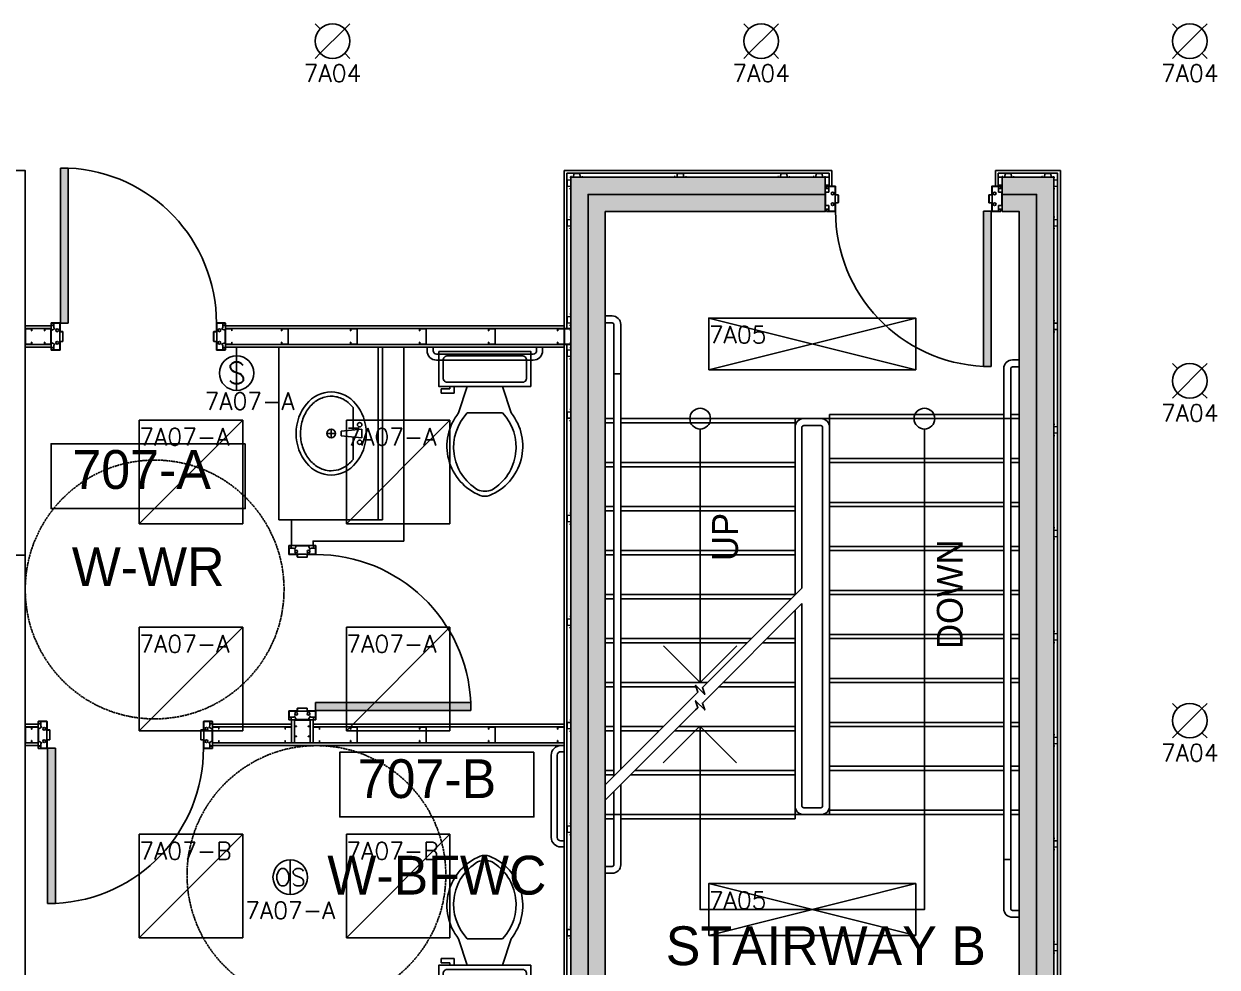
# Model space of a CAD drawing. Header units: millimetres. Extents: x 5414 to 278894, y 4264 to 146383.
# Drawn here: x 27094 to 34011, y 17872 to 23339 of the extents above; entities that cross this region are included whole.
import ezdxf
from ezdxf.enums import TextEntityAlignment as Align

# ---------------------------------------------------------------- set-up
doc = ezdxf.new("R2010")
doc.units = ezdxf.units.MM
doc.linetypes.add('Commercial Base Plan$0$ACAD_ISO02W100', pattern=[15, 12, -3])
for name, color, linetype in [('Commercial Base Plan$0$A-DR-INT', 6, 'Continuous'), ('Commercial Base Plan$0$A-GL-RMS-IDN', 6, 'Continuous'), ('Commercial Base Plan$0$A-PL-LAY-S', 6, 'Continuous'), ('Commercial Base Plan$0$H-PB-FIX', 6, 'Continuous'), ('Commercial Base Plan$0$R-FC-WSR-BRF', 6, 'Continuous'), ('E-NL-CLG-SYM', 5, 'Continuous'), ('E-NL-SEN-SYM', 5, 'Continuous')]:
    doc.layers.add(name, color=color, linetype=linetype)
doc.styles.add('Commercial Base Plan$0$STYLUS BT', font='stylu.ttf')
doc.styles.add('ROMANS 100', font='romans.shx', dxfattribs={"height": 100})
doc.styles.add('ROMANS 125', font='romans.shx', dxfattribs={"height": 125})
pattern_1 = [(270, (4005.1288, -68108.992), (1.374815, -2.38125), [1.5875, -3.175]), (30, (4005.1288, -68108.992), (1.374815493, 2.381249716), [1.5875, -3.175]), (330, (4005.1288, -68108.992), (2.749630493, -2.84e-07), [-3.175, 1.5875])]

# ---------------------------------------------------------------- blocks, each defined once
blk = doc.blocks.new('*U202')
for p, q in [((-100, 100), (-70.7, 70.7)), ((-100, 100), (-70.7, 70.7)), ((70.7, 70.7), (-70.7, -70.7)), ((100, 100), (70.7, 70.7)), ((100, 100), (70.7, 70.7)), ((-70.7, -70.7), (-100, -100)), ((-70.7, -70.7), (-100, -100)), ((70.7, -70.7), (100, -100)), ((70.7, -70.7), (100, -100))]:
    blk.add_line(p, q)
blk.add_circle((0, 0), 100)
blk.add_circle((0, 0), 100)
at = {"style": 'ROMANS 100'}
blk.add_attdef('CIRCUIT', text='', height=100, dxfattribs=at).set_placement((0, 0), align=Align.TOP_CENTER)
at = {"style": 'ROMANS 100', "flags": 1}
for tag, p in [('ROOM', (0, -124.6)), ('SPECIAL', (0, -235.1))]:
    blk.add_attdef(tag, text='', height=100, dxfattribs=at).set_placement(p, align=Align.TOP_CENTER)
blk = doc.blocks.new('*U191')
for p, q in [((0, -300), (1200, 0)), ((0, 0), (1200, -300))]:
    blk.add_line(p, q)
blk.add_lwpolyline([(0, -300), (1200, -300), (1200, 0), (0, 0)], close=True)
at = {"style": 'ROMANS 100'}
blk.add_attdef('CIRCUIT', text='', height=100, dxfattribs=at).set_placement((0, -46.4), align=Align.TOP_LEFT)
at = {"style": 'ROMANS 100', "flags": 1}
for tag, p in [('ROOM', (0, -198)), ('SPECIAL', (0, -350.5))]:
    blk.add_attdef(tag, text='', height=100, dxfattribs=at).set_placement(p, align=Align.TOP_LEFT)
blk = doc.blocks.new('*U144')
for p, q in [((0, 0), (0, -600)), ((600, 0), (0, 0)), ((600, 0), (0, -600)), ((600, -600), (600, 0)), ((0, -600), (600, -600))]:
    blk.add_line(p, q)
at = {"style": 'ROMANS 100'}
blk.add_attdef('CIRCUIT', text='', height=100, dxfattribs=at).set_placement((0, -46.4), align=Align.TOP_LEFT)
at = {"style": 'ROMANS 100', "flags": 1}
for tag, p in [('ROOM', (0, -198)), ('SPECIAL', (0, -350.5))]:
    blk.add_attdef(tag, text='', height=100, dxfattribs=at).set_placement(p, align=Align.TOP_LEFT)
blk = doc.blocks.new('*U87')
for p, q in [((-50, 0), (50, 0)), ((0, -50), (0, 0)), ((0, -50), (0, -250))]:
    blk.add_line(p, q)
blk.add_circle((0, -150), 100)
at = {"style": 'ROMANS 125'}
blk.add_text('S', height=125, dxfattribs=at).set_placement((0, -150), align=Align.MIDDLE_CENTER)
at = {"style": 'ROMANS 100'}
blk.add_attdef('CIRCUIT', text='', height=100, dxfattribs=at).set_placement((-384.3, -211.2), align=Align.TOP_CENTER)
at = {"style": 'ROMANS 100', "flags": 1}
for tag, p in [('ROOM', (-384.3, -373.1)), ('SPECIAL', (-384.3, -535))]:
    blk.add_attdef(tag, text='', height=100, dxfattribs=at).set_placement(p, align=Align.TOP_CENTER)
blk = doc.blocks.new('*U219')
blk.add_line((0, 100), (0, -100))
blk.add_circle((0, 0), 100)
at = {"style": 'ROMANS 100'}
blk.add_text('OS', height=100, dxfattribs=at).set_placement((0, 0), align=Align.MIDDLE_CENTER)
blk.add_attdef('CIRCUIT', text='', height=100, dxfattribs=at).set_placement((-384.3, -211.2), align=Align.TOP_CENTER)
at = {"style": 'ROMANS 100', "flags": 1}
for tag, p in [('ROOM', (-384.3, -373.1)), ('SPECIAL', (-384.3, -535))]:
    blk.add_attdef(tag, text='', height=100, dxfattribs=at).set_placement(p, align=Align.TOP_CENTER)
blk = doc.blocks.new('Commercial Base Plan$0$Toilet - top')
for p, q in [((9.5, -6), (9.5, -2)), ((-8, -8.5), (-8, -8)), ((-7, -8), (-7, -9.5)), ((-4, -8), (-6, -14)), ((4, -8), (6, -14)), ((-10, -8.5), (-8, -8.5)), ((-10, -9.5), (-10, -8.5)), ((-7, -9.5), (-10, -9.5)), ((4, -14), (-4, -14))]:
    blk.add_line(p, q)
blk.add_lwpolyline([(10.5, -8), (10.5, 0), (-10.5, 0), (-10.5, -8)], close=True)
for points in [[(-9.5, -2), (-9.5, -6)], [(8.5, -1), (-8.5, -1)], [(-8.5, -7), (8.5, -7)]]:
    blk.add_lwpolyline(points)
for centre, radius, start, end in [((-8.62, -1.88), 0.884, 81.8699, 188.1301), ((8.62, -1.88), 0.884, 351.8699, 98.1301), ((-8.62, -6.12), 0.884, 171.8699, 278.1301), ((8.62, -6.12), 0.884, 261.8699, 8.1301), ((3.52, -21.58), 12.17, 141.4691, 247.9714), ((4.2, -21.82), 11.33, 136.3677, 238.9468), ((-3.52, -21.58), 12.17, 292.0284, 38.5307), ((-4.2, -21.82), 11.33, 301.053, 43.6321), ((0, -27.88), 4, 245.7318, 294.2682), ((0, -29), 4, 254.8605, 285.1395)]:
    blk.add_arc(centre, radius, start, end)
blk = doc.blocks.new('Commercial Base Plan$0$wbOval Bath Vanity 482x406 top')
for p, q in [((-12.7, 58.9), (-25.4, 177.8)), ((0, 177.8), (-25.4, 177.8)), ((0, 177.8), (25.4, 177.8)), ((12.7, 58.9), (25.4, 177.8)), ((-150.9, 127), (-20, 127)), ((20, 127), (150.9, 127)), ((-25.4, 0), (25.4, 0)), ((0, 58.9), (-12.7, 58.9)), ((0, 58.9), (12.7, 58.9)), ((0, -25.4), (0, 25.4))]:
    blk.add_line(p, q)
for centre, radius in [((-50.8, 165.1), 12.7), ((50.8, 165.1), 12.7), ((0, 0), 25.4)]:
    blk.add_circle(centre, radius)
blk.add_ellipse((0, 0), major_axis=(-241.3, 0), ratio=0.842105)
blk.add_open_spline([(-150.9, 127), (-156.2, 122.7), (-161.2, 118.2), (-183.4, 96.3), (-196.7, 76.4), (-212.3, 37.5), (-215.9, 18.7), (-215.9, 0), (-215.9, -14.9), (-213.6, -29.8), (-202.4, -65.6), (-190.7, -86.1), (-158.7, -122.5), (-138.3, -138.3), (-91.5, -162.6), (-65.1, -171), (-10.3, -179.1), (18.1, -178.7), (72.5, -169), (98.5, -159.8), (144.2, -134.2), (163.9, -117.8), (194.3, -80.6), (205, -59.8), (216.6, -16.9), (217.5, 5.3), (209.3, 48.8), (200.3, 70), (176.9, 103), (164.9, 115.7), (150.9, 127)], degree=3, knots=[5.476012, 5.476012, 5.476012, 5.476012, 5.578585, 5.578585, 5.958606, 5.958606, 6.283185, 6.283185, 6.283185, 6.541474, 6.541474, 6.921495, 6.921495, 7.301517, 7.301517, 7.681538, 7.681538, 8.061559, 8.061559, 8.44158, 8.44158, 8.821601, 8.821601, 9.201622, 9.201622, 9.581644, 9.581644, 9.961665, 9.961665, 10.231939, 10.231939, 10.231939, 10.231939])
blk = doc.blocks.new('Commercial Base Plan$0$wbFurringChanel 70x22')
blk.add_lwpolyline([(4.9, 2.6), (0.5, 2.6, 0.414214), (0, 2.1), (0, 0.5, 0.414214), (0.5, 0), (15.5, 0, 0.394412), (16, 0.5), (17.5, 21.5, -0.394412), (18, 22), (18.3, 22, -0.198912), (18.6, 21.9), (19.1, 21.4, 0.198912), (19.4, 21.3), (50.6, 21.3), (50.6, 21.3, 0.198912), (50.9, 21.4), (51.4, 21.9, -0.198912), (51.7, 22), (52, 22, -0.394412), (52.5, 21.5), (54, 0.5, 0.394412), (54.5, 0), (69.5, 0, 0.414214), (70, 0.5), (70, 1.5, 0.414214), (69.5, 2), (65, 2)], format="xyb")
blk = doc.blocks.new('Commercial Base Plan$0$wbC_Stud 92x38')
blk.add_lwpolyline([(-13, 38), (-3, 38, -0.414214), (0, 35), (0, 3, -0.414214), (-3, 0), (-89, 0, -0.414214), (-92, 3), (-92, 35, -0.414214), (-89, 38), (-79, 38), (-79, 37), (-89, 37, 0.414214), (-91, 35), (-91, 3, 0.414214), (-89, 1), (-3, 1, 0.414214), (-1, 3), (-1, 35, 0.414214), (-3, 37), (-13, 37)], format="xyb", close=True)
blk = doc.blocks.new('Commercial Base Plan$0$wbunit Break Line Symbol')
blk.add_lwpolyline([(-1, 0), (-0.75, 0), (-0.5, 0.5), (-0.5, -0.5), (-0.25, 0), (0, 0)])
blk = doc.blocks.new('Commercial Base Plan$0$wbJamb&Anchor146x56')
at = {"color": 6}
blk.add_line((1, -39), (1, 39), dxfattribs=at)
blk.add_lwpolyline([(20, -39), (20, -39), (20, -72), (58, -72), (58, 72), (20, 72), (20, 59), (20, 39), (0, 39), (0, -39)], close=True, dxfattribs=at)
blk.add_lwpolyline([(17, 60), (10, 60, -0.414214), (9, 61), (9, 72, -0.414214), (10, 73), (58, 73, -0.414214), (59, 72), (59, 24, 0.414214), (60, 23), (74, 23, -0.414214), (75, 22), (75, -22, -0.414214), (74, -23), (60, -23, 0.414214), (59, -24), (59, -72, -0.414214), (58, -73), (10, -73, -0.414214), (9, -72), (9, -61, -0.414214), (10, -60), (17, -60), (17, -59), (10, -59, 0.414214), (8, -61), (8, -72, 0.414214), (10, -74), (58, -74, 0.414214), (60, -72), (60, -24), (74, -24, 0.414214), (76, -22), (76, 22, 0.414214), (74, 24), (60, 24), (60, 72, 0.414214), (58, 74), (10, 74, 0.414214), (8, 72), (8, 61, 0.414214), (10, 59), (17, 59)], format="xyb", close=True)
for centre in [(43, 31), (43, -31)]:
    blk.add_circle(centre, 8, dxfattribs=at)
blk = doc.blocks.new('Commercial Base Plan$0$att.RoomName&Number')
blk.add_lwpolyline([(-7.5, 0), (7.5, 0), (7.5, 5), (-7.5, 5)], close=True)
at = {"style": 'Commercial Base Plan$0$STYLUS BT'}
for tag, p in [('ROOM_NAME', (0, 9.5)), ('ROOM', (0, 2.5))]:
    blk.add_attdef(tag, text='', height=3, dxfattribs=at).set_placement(p, align=Align.MIDDLE)
blk = doc.blocks.new('Commercial Base Plan$0$wbDoorPlan 900x124(1010ro)')
for p, q in [((54.5, 976.1), (54.5, 77)), ((99.5, 976.1), (54.5, 976.1)), ((99.5, 77), (99.5, 976.1)), ((54.5, 77), (99.5, 77)), ((1, -34.6), (1, 34.5)), ((1009, -34.6), (1009, 34.5))]:
    blk.add_line(p, q)
for points in [[(9, 65), (2, 65, -0.414214), (1, 66), (1, 77, -0.414214), (2, 78), (50, 78, -0.414214), (51, 77), (51, 29, 0.414214), (52, 28), (66, 28, -0.414214), (67, 27), (67, -27, -0.414214), (66, -28), (52, -28, 0.414214), (51, -29), (51, -77, -0.414214), (50, -78), (2, -78, -0.414214), (1, -77), (1, -66, -0.414214), (2, -65), (9, -65), (9, -64), (2, -64, 0.414214), (0, -66), (0, -77, 0.414214), (2, -79), (50, -79, 0.414214), (52, -77), (52, -29), (66, -29, 0.414214), (68, -27), (68, 27, 0.414214), (66, 29), (52, 29), (52, 77, 0.414214), (50, 79), (2, 79, 0.414214), (0, 77), (0, 66, 0.414214), (2, 64), (9, 64)], [(1001, 65), (1008, 65, 0.414214), (1009, 66), (1009, 77, 0.414214), (1008, 78), (960, 78, 0.414214), (959, 77), (959, 29, -0.414214), (958, 28), (944, 28, 0.414214), (943, 27), (943, -27, 0.414214), (944, -28), (958, -28, -0.414214), (959, -29), (959, -77, 0.414214), (960, -78), (1008, -78, 0.414214), (1009, -77), (1009, -66, 0.414214), (1008, -65), (1001, -65), (1001, -64), (1008, -64, -0.414214), (1010, -66), (1010, -77, -0.414214), (1008, -79), (960, -79, -0.414214), (958, -77), (958, -29), (944, -29, -0.414214), (942, -27), (942, 27, -0.414214), (944, 29), (958, 29), (958, 77, -0.414214), (960, 79), (1008, 79, -0.414214), (1010, 77), (1010, 66, -0.414214), (1008, 64), (1001, 64)]]:
    blk.add_lwpolyline(points, format="xyb", close=True)
for points in [[(0, -34), (0, 34), (20, 45), (15, 51.5), (15, 77), (50, 77), (50, -77), (15, -77), (15, -51.5), (20, -45)], [(1010, -34), (1010, 34), (990, 45), (995, 51.5), (995, 77), (960, 77), (960, -77), (995, -77), (995, -51.5), (990, -45)]]:
    blk.add_lwpolyline(points, close=True)
for centre in [(35, 36), (975, 36), (35, -36), (975, -36)]:
    blk.add_circle(centre, 8)
blk.add_arc((58.9, 77.9), 899.1, 359.94192, 87.41192)
blk.add_solid([(54.5, 976.1), (99.5, 976.1), (54.5, 77), (99.5, 77)])

msp = doc.modelspace()

# ---------------------------------------------------------------- hatches: boundary and pattern name
at = {"layer": 'Commercial Base Plan$0$A-PL-LAY-S'}
msp.add_hatch(color=256, dxfattribs=at).paths.add_polyline_path([(32764, 22251.2), (32864, 22251.2), (32864, 17656.2), (30464, 17656.2), (30464, 22251.2), (31739, 22251.2), (31739, 22451.2), (30264, 22451.2), (30264, 17456.2), (33064, 17456.2), (33064, 22451.2), (32764, 22451.2)])
h = msp.add_hatch(dxfattribs=at)
h.set_pattern_fill('HONEY', color=256, scale=0.5, angle=270, style=0)
h.set_pattern_definition(pattern_1)
h.paths.add_polyline_path([(31739, 22397.2), (31739, 22386.2, 0.25), (31747, 22386.2), (31747, 22397.2, -0.5)])
h = msp.add_hatch(dxfattribs=at)
h.set_pattern_fill('HONEY', color=256, scale=0.5, angle=270, style=0)
h.set_pattern_definition(pattern_1)
h.paths.add_polyline_path([(32756, 22397.2), (32756, 22386.2, 0.25), (32764, 22386.2), (32764, 22397.2, -0.5)])
h.paths.add_polyline_path([(32756, 22264.2), (32756, 22253.2, -0.5), (32764, 22253.2), (32764, 22264.2, 0.25)])
h = msp.add_hatch(dxfattribs=at)
h.set_pattern_fill('HONEY', color=256, scale=0.5, angle=270, style=0)
h.set_pattern_definition(pattern_1)
h.paths.add_polyline_path([(31739, 22264.2), (31739, 22253.2, -0.5), (31747, 22253.2), (31747, 22264.2, 0.25)])

# ---------------------------------------------------------------- linework, layer by layer
at = {"layer": 'Commercial Base Plan$0$A-DR-INT'}
msp.add_arc((32697.2, 22251.4), 898.2, 179.88762, 267.40005, dxfattribs=at)
at = {"layer": 'Commercial Base Plan$0$A-PL-LAY-S'}
for p, q in [((31739, 22399.2), (31739, 22251.2)), ((32764, 22251.2), (32764, 22399.2)), ((27252, 21465.2), (27252, 21589.2)), ((28262, 21465.2), (28262, 21589.2)), ((30226, 21589.2), (30226, 21465.2)), ((29296, 21465.2), (29172, 21465.2)), ((30554, 21311.2), (30514, 21311.2)), ((32656.5, 21354.1), (32701.5, 21354.1)), ((30514, 21051.2), (30464, 21051.2)), ((30514, 21051.2), (30464, 21051.2)), ((32774, 21051.2), (30554, 21051.2)), ((32774, 21051.2), (30554, 21051.2)), ((31564, 21051.2), (31564, 20029.2)), ((31564, 21051.2), (31564, 20029.2)), ((31764, 21051.2), (31764, 18756.2)), ((31764, 21051.2), (31764, 18756.2)), ((32814, 21051.2), (32774, 21051.2)), ((32864, 21051.2), (32814, 21051.2)), ((32864, 21051.2), (32814, 21051.2)), ((31014, 19521.9), (31014, 20991.2)), ((31014, 19521.9), (31014, 20991.2)), ((30514, 20796.2), (30464, 20796.2)), ((30514, 20796.2), (30464, 20796.2)), ((31564, 20796.2), (30554, 20796.2)), ((31564, 20796.2), (30554, 20796.2)), ((32774, 20796.2), (31764, 20796.2)), ((32774, 20796.2), (31764, 20796.2)), ((32864, 20796.2), (32814, 20796.2)), ((32864, 20796.2), (32814, 20796.2)), ((30514, 20541.2), (30464, 20541.2)), ((30514, 20541.2), (30464, 20541.2)), ((31564, 20541.2), (30554, 20541.2)), ((31564, 20541.2), (30554, 20541.2)), ((32774, 20541.2), (31764, 20541.2)), ((32774, 20541.2), (31764, 20541.2)), ((32864, 20541.2), (32814, 20541.2)), ((32864, 20541.2), (32814, 20541.2)), ((30514, 20286.2), (30464, 20286.2)), ((30514, 20286.2), (30464, 20286.2)), ((31564, 20286.2), (30554, 20286.2)), ((31564, 20286.2), (30554, 20286.2)), ((32774, 20286.2), (31764, 20286.2)), ((32774, 20286.2), (31764, 20286.2)), ((32864, 20286.2), (32814, 20286.2)), ((32864, 20286.2), (32814, 20286.2)), ((27102, 20260.2), (27102, 17656.2)), ((31040.5, 19505.7), (31604, 20069.2)), ((30514, 20031.2), (30464, 20031.2)), ((30514, 20031.2), (30464, 20031.2)), ((31564, 20031.2), (30554, 20031.2)), ((31564, 20031.2), (30554, 20031.2)), ((32774, 20031.2), (31764, 20031.2)), ((32774, 20031.2), (31764, 20031.2)), ((32864, 20031.2), (32814, 20031.2)), ((32864, 20031.2), (32814, 20031.2)), ((31040.5, 19415.9), (31604, 19979.4)), ((31564, 19939.4), (31564, 18756.2)), ((31564, 19939.4), (31564, 18756.2)), ((30514, 19776.2), (30464, 19776.2)), ((30514, 19776.2), (30464, 19776.2)), ((31311, 19776.2), (30554, 19776.2)), ((31311, 19776.2), (30554, 19776.2)), ((31564, 19776.2), (31400.7, 19776.2)), ((31564, 19776.2), (31400.7, 19776.2)), ((32774, 19776.2), (31764, 19776.2)), ((32774, 19776.2), (31764, 19776.2)), ((32864, 19776.2), (32814, 19776.2)), ((32864, 19776.2), (32814, 19776.2)), ((30514, 19521.2), (30464, 19521.2)), ((30514, 19521.2), (30464, 19521.2)), ((31056, 19521.2), (30554, 19521.2)), ((31056, 19521.2), (30554, 19521.2)), ((31564, 19521.2), (31145.7, 19521.2)), ((31564, 19521.2), (31145.7, 19521.2)), ((32774, 19521.2), (31764, 19521.2)), ((32774, 19521.2), (31764, 19521.2)), ((32864, 19521.2), (32814, 19521.2)), ((32864, 19521.2), (32814, 19521.2)), ((28770, 19305.7), (28646, 19305.7)), ((28646, 19305.7), (28646, 19172.2)), ((28662, 19305.7), (28662, 19172.2)), ((28754, 19172.2), (28754, 19305.7)), ((28770, 19172.2), (28770, 19305.7)), ((27177, 19280.2), (27102, 19280.2)), ((27177, 19264.2), (27102, 19264.2)), ((27177, 19280.2), (27177, 19156.2)), ((28646, 19280.2), (28187, 19280.2)), ((28187, 19280.2), (28187, 19156.2)), ((28646, 19264.2), (28187, 19264.2)), ((30226, 19280.2), (28770, 19280.2)), ((30226, 19264.2), (28770, 19264.2)), ((30514, 19266.2), (30464, 19266.2)), ((30514, 19266.2), (30464, 19266.2)), ((30801, 19266.2), (30554, 19266.2)), ((30801, 19266.2), (30554, 19266.2)), ((31564, 19266.2), (30890.7, 19266.2)), ((31564, 19266.2), (30890.7, 19266.2)), ((32774, 19266.2), (31764, 19266.2)), ((32774, 19266.2), (31764, 19266.2)), ((32864, 19266.2), (32814, 19266.2)), ((32864, 19266.2), (32814, 19266.2)), ((27177, 19172.2), (27102, 19172.2)), ((28187, 19172.2), (30226, 19172.2)), ((27177, 19156.2), (27102, 19156.2)), ((28187, 19156.2), (30226, 19156.2)), ((30514, 19011.2), (30464, 19011.2)), ((30514, 19011.2), (30464, 19011.2)), ((31564, 19011.2), (30635.7, 19011.2)), ((31564, 19011.2), (30635.7, 19011.2)), ((32774, 19011.2), (31764, 19011.2)), ((32774, 19011.2), (31764, 19011.2)), ((32864, 19011.2), (32814, 19011.2)), ((32864, 19011.2), (32814, 19011.2)), ((30514, 18756.2), (30464, 18756.2)), ((30514, 18756.2), (30464, 18756.2)), ((30554, 18756.2), (30514, 18756.2)), ((32774, 18756.2), (30554, 18756.2)), ((32774, 18756.2), (30554, 18756.2)), ((32864, 18756.2), (32814, 18756.2)), ((32864, 18756.2), (32814, 18756.2)), ((32814, 18496.2), (32774, 18496.2))]:
    msp.add_line(p, q, dxfattribs=at)
at = {"layer": 'Commercial Base Plan$0$A-PL-LAY-S', "linetype": 'Commercial Base Plan$0$ACAD_ISO02W100', "ltscale": 0.5}
for p, q in [((31764, 21051.2), (31764, 21076.2)), ((31764, 21076.2), (32774, 21076.2)), ((32814, 21076.2), (32864, 21076.2)), ((30464, 21026.2), (30514, 21026.2)), ((30554, 21026.2), (31564, 21026.2)), ((31764, 20821.2), (32774, 20821.2)), ((32814, 20821.2), (32864, 20821.2)), ((30464, 20771.2), (30514, 20771.2)), ((30554, 20771.2), (31564, 20771.2)), ((31764, 20566.2), (32774, 20566.2)), ((32814, 20566.2), (32864, 20566.2)), ((30464, 20516.2), (30514, 20516.2)), ((30554, 20516.2), (31564, 20516.2)), ((31764, 20311.2), (32774, 20311.2)), ((32814, 20311.2), (32864, 20311.2)), ((30464, 20261.2), (30514, 20261.2)), ((30554, 20261.2), (31564, 20261.2)), ((30464, 20006.2), (30514, 20006.2)), ((30554, 20006.2), (31541, 20006.2)), ((31764, 20056.2), (32774, 20056.2)), ((32814, 20056.2), (32864, 20056.2)), ((31764, 19801.2), (32774, 19801.2)), ((32814, 19801.2), (32864, 19801.2)), ((30464, 19751.2), (30514, 19751.2)), ((30554, 19751.2), (31286, 19751.2)), ((31375.7, 19751.2), (31564, 19751.2)), ((31764, 19546.2), (32774, 19546.2)), ((32814, 19546.2), (32864, 19546.2)), ((30464, 19496.2), (30514, 19496.2)), ((30554, 19496.2), (30990.6, 19496.2)), ((31120.7, 19496.2), (31564, 19496.2)), ((30464, 19241.2), (30514, 19241.2)), ((30554, 19241.2), (30776, 19241.2)), ((30865.7, 19241.2), (31564, 19241.2)), ((31764, 19291.2), (32774, 19291.2)), ((32814, 19291.2), (32864, 19291.2)), ((31764, 19036.2), (32774, 19036.2)), ((32814, 19036.2), (32864, 19036.2)), ((30464, 18986.2), (30514, 18986.2)), ((30610.7, 18986.2), (31564, 18986.2)), ((31564, 18731.2), (31564, 18756.2)), ((31764, 18781.2), (32774, 18781.2)), ((32814, 18781.2), (32864, 18781.2)), ((30514, 18731.2), (30464, 18731.2)), ((31564, 18731.2), (30554, 18731.2))]:
    msp.add_line(p, q, dxfattribs=at)
at = {"layer": 'Commercial Base Plan$0$A-PL-LAY-S'}
for points in [[(26051, 22489.2), (27102, 22489.2), (27102, 20260.2), (22054, 20260.2), (22054, 22489.2), (22292, 22489.2)], [(31777, 22399.2), (31777, 22489.2), (30226, 22489.2), (30226, 21589.2), (28262, 21589.2)], [(32726, 22399.2), (32726, 22489.2), (33102, 22489.2), (33102, 16113.2), (30226, 16113.2), (30076, 16113.2)], [(31761, 22399.2), (31761, 22473.2), (30242, 22473.2), (30242, 21573.2), (28262, 21573.2)], [(32742, 22399.2), (32742, 22473.2), (33086, 22473.2), (33086, 16129.2), (30242, 16129.2), (30076, 16129.2)], [(32764, 22351.2), (32864, 22351.2), (32964, 22351.2), (32964, 17656.2), (32964, 17556.2), (30464, 17556.2), (30364, 17556.2), (30364, 22251.2), (30364, 22351.2), (31739, 22351.2)], [(32764, 22251.2), (32864, 22251.2), (32864, 17656.2), (30464, 17656.2), (30464, 22251.2), (31739, 22251.2)], [(32701.5, 21354.1), (32701.5, 22253.2), (32656.5, 22253.2), (32656.5, 21354.1)], [(27252, 21589.2), (27102, 21589.2)], [(27252, 21573.2), (27102, 21573.2)], [(27102, 17640.2), (30242, 17640.2), (30242, 21481.2), (28262, 21481.2)], [(27102, 21481.2), (27252, 21481.2)], [(27102, 21465.2), (27252, 21465.2)], [(29296, 21465.2), (30226, 21465.2), (30226, 17656.2), (27102, 17656.2)], [(28262, 21465.2), (29172, 21465.2)], [(29172, 21465.2), (29172, 20465.2), (28646, 20465.2), (28646, 20341.2), (28646, 20315.7), (28770, 20315.7), (28770, 20341.2), (29296, 20341.2), (29296, 21465.2)], [(32314, 20991.2), (32314, 18206.2), (31014, 18206.2), (31014, 19266.9)], [(32314, 20976.2), (32314, 18206.2), (31014, 18206.2), (31014, 19266.9)], [(31226.1, 19734), (31014, 19521.9), (30801.8, 19734)], [(30987.4, 19452.7), (30464, 18929.2)], [(30987.4, 19362.9), (30464, 18839.4)], [(31224.6, 19056.2), (31012.5, 19268.4), (30800.4, 19056.2)]]:
    msp.add_lwpolyline(points, dxfattribs=at)
for points in [[(32764, 22251.2), (32864, 22251.2), (32864, 17656.2), (30464, 17656.2), (30464, 22251.2), (31739, 22251.2), (31739, 22451.2), (30264, 22451.2), (30264, 17456.2), (33064, 17456.2), (33064, 22451.2), (32764, 22451.2)], [(31761, 22451.2), (31761, 22404.2), (31739, 22404.2), (31739, 22451.2)], [(32764, 22451.2), (32764, 22404.2), (32742, 22404.2), (32742, 22451.2)], [(29172, 20465.2), (29172, 21465.2), (28572, 21465.2), (28572, 20465.2)], [(29172, 20465.2), (29172, 21465.2), (29147, 21465.2), (29147, 20465.2)]]:
    msp.add_lwpolyline(points, close=True, dxfattribs=at)
for points in [[(30514, 18979.2), (30514, 21311.2), (30514, 21596.2, 0.414214), (30504, 21606.2), (30464, 21606.2), (30464, 21646.2), (30504, 21646.2, -0.414214), (30554, 21596.2), (30554, 21311.2), (30554, 19019.2)], [(32844.1, 21351.2), (32864, 21351.2), (32864, 21391.2), (32824, 21391.2, 0.414214), (32774, 21341.2), (32774, 21051.2), (32774, 18496.2), (32774, 18211.2, 0.414214), (32824, 18161.2), (32864, 18161.2), (32864, 18201.2), (32824, 18201.2, -0.414214), (32814, 18211.2), (32814, 18496.2), (32814, 21051.2), (32814, 21341.2, -0.414214), (32824, 21351.2), (32844.1, 21351.2)], [(31564, 20029.2), (31564, 21001.2, -0.414214), (31614, 21051.2), (31714, 21051.2, -0.414214), (31764, 21001.2), (31764, 18806.2, -0.414214), (31714, 18756.2), (31614, 18756.2, -0.414214), (31564, 18806.2), (31564, 19939.4)], [(31604, 20069.2), (31604, 21001.2, -0.414214), (31614, 21011.2), (31714, 21011.2, -0.414214), (31724, 21001.2), (31724, 18806.2, -0.414214), (31714, 18796.2), (31614, 18796.2, -0.414214), (31604, 18806.2), (31604, 19979.4)], [(30514, 18889.4), (30514, 18756.2), (30514, 18466.2, -0.414214), (30504, 18456.2), (30464, 18456.2), (30464, 18416.2), (30504, 18416.2, 0.414214), (30554, 18466.2), (30554, 18756.2), (30554, 18929.4)]]:
    msp.add_lwpolyline(points, format="xyb", dxfattribs=at)
for centre in [(31014, 21051.2), (32314, 21051.2)]:
    msp.add_circle(centre, 60, dxfattribs=at)
for centre, radius, start, end in [((31743, 22400.2), 5, 216.8699, 323.1301), ((31743, 22393.7), 8.5, 241.92751, 298.07249), ((32760, 22400.2), 5, 216.8699, 323.1301), ((32760, 22393.7), 8.5, 241.92751, 298.07249), ((31743, 22256.7), 8.5, 61.92751, 118.07249), ((31743, 22250.2), 5, 36.8699, 143.1301), ((32760, 22256.7), 8.5, 61.92751, 118.07249), ((32760, 22250.2), 5, 36.8699, 143.1301)]:
    msp.add_arc(centre, radius, start, end, dxfattribs=at)
msp.add_solid([(32701.5, 21353.6), (32656.5, 21353.6), (32701.5, 22253.2), (32656.5, 22253.2)], dxfattribs=at)
at = {"layer": 'Commercial Base Plan$0$R-FC-WSR-BRF'}
for points in [[(30101, 21465.2), (30101, 21445.2, -0.414214), (30046, 21390.2), (29486, 21390.2, -0.414214), (29431, 21445.2), (29431, 21465.2)], [(30066, 21465.2), (30066, 21445.2, -0.414214), (30046, 21425.2), (29486, 21425.2, -0.414214), (29466, 21445.2), (29466, 21465.2)], [(30226, 19156.2), (30206, 19156.2, 0.414214), (30151, 19101.2), (30151, 18624.4, 0.414214), (30206, 18569.4), (30226, 18569.4)], [(30226, 19121.2), (30206, 19121.2, 0.414214), (30186, 19101.2), (30186, 18624.4, 0.414214), (30206, 18604.4), (30226, 18604.4)]]:
    msp.add_lwpolyline(points, format="xyb", dxfattribs=at)
at = {"layer": 'Commercial Base Plan$0$R-FC-WSR-BRF', "linetype": 'Commercial Base Plan$0$ACAD_ISO02W100'}
for centre in [(27852, 20061.1), (28789.8, 18406.2)]:
    msp.add_circle(centre, 750, dxfattribs=at)

# ---------------------------------------------------------------- block references
at = {"layer": 'Commercial Base Plan$0$A-DR-INT'}
msp.add_blockref('Commercial Base Plan$0$wbDoorPlan 900x124(1010ro)', (27252, 21527.2), dxfattribs=at)
at = {"layer": 'Commercial Base Plan$0$A-DR-INT', "xscale": -1}
for p, rotation in [((28708, 19305.7), 270), ((27177, 19218.2), 180)]:
    msp.add_blockref('Commercial Base Plan$0$wbDoorPlan 900x124(1010ro)', p, dxfattribs=dict(at, rotation=rotation))
at = {"layer": 'Commercial Base Plan$0$A-GL-RMS-IDN'}
ref = msp.add_blockref('Commercial Base Plan$0$att.RoomName&Number', (27814.7, 20905.4), dxfattribs=dict(at, xscale=75, yscale=75, zscale=75, rotation=180))
ref.add_attrib('ROOM', '707-A', dxfattribs={"layer": '0', "height": 225, "style": 'Commercial Base Plan$0$STYLUS BT'}).set_placement((27776.7, 20756.6), align=Align.MIDDLE)
ref.add_attrib('ROOM_NAME', 'W-WR', dxfattribs={"layer": '0', "height": 225, "style": 'Commercial Base Plan$0$STYLUS BT'}).set_placement((27814.7, 20192.9), align=Align.MIDDLE)
ref = msp.add_blockref('Commercial Base Plan$0$att.RoomName&Number', (29487.9, 19117.9), dxfattribs=dict(at, xscale=75, yscale=75, zscale=75, rotation=180))
ref.add_attrib('ROOM', '707-B', dxfattribs={"layer": '0', "height": 225, "style": 'Commercial Base Plan$0$STYLUS BT'}).set_placement((29430.5, 18964.9), align=Align.MIDDLE)
ref.add_attrib('ROOM_NAME', 'W-BFWC', dxfattribs={"layer": '0', "height": 225, "style": 'Commercial Base Plan$0$STYLUS BT'}).set_placement((29487.9, 18405.4), align=Align.MIDDLE)
at = {"layer": 'Commercial Base Plan$0$A-PL-LAY-S'}
for name, p, rotation in [('Commercial Base Plan$0$wbFurringChanel 70x22', (30264, 22381.2), 90.00000000000001), ('Commercial Base Plan$0$wbJamb&Anchor146x56', (32764, 22325.2), 180), ('Commercial Base Plan$0$wbFurringChanel 70x22', (30264, 22151.2), 90.00000000000001), ('Commercial Base Plan$0$wbFurringChanel 70x22', (30264, 21589.2), 90.00000000000001), ('Commercial Base Plan$0$wbC_Stud 92x38', (27252, 21573.2), 90.00000000000001), ('Commercial Base Plan$0$wbC_Stud 92x38', (28626, 21573.2), 90.00000000000001), ('Commercial Base Plan$0$wbC_Stud 92x38', (29026, 21573.2), 90.00000000000001), ('Commercial Base Plan$0$wbC_Stud 92x38', (29426, 21573.2), 90.00000000000001), ('Commercial Base Plan$0$wbC_Stud 92x38', (29826, 21573.2), 90.00000000000001), ('Commercial Base Plan$0$wbC_Stud 92x38', (30226, 21573.2), 90.00000000000001), ('Commercial Base Plan$0$wbFurringChanel 70x22', (30264, 21395.2), 90.00000000000001), ('Commercial Base Plan$0$wbFurringChanel 70x22', (30264, 21037.2), 90.00000000000001), ('Commercial Base Plan$0$wbFurringChanel 70x22', (30264, 20437.2), 90.00000000000001), ('Commercial Base Plan$0$wbFurringChanel 70x22', (30264, 19837.2), 90.00000000000001), ('Commercial Base Plan$0$wbC_Stud 92x38', (28662, 19305.7), 180), ('Commercial Base Plan$0$wbFurringChanel 70x22', (30264, 19237.2), 90.00000000000001), ('Commercial Base Plan$0$wbC_Stud 92x38', (27177, 19264.2), 90.00000000000001), ('Commercial Base Plan$0$wbC_Stud 92x38', (28646, 19264.2), 90.00000000000001), ('Commercial Base Plan$0$wbC_Stud 92x38', (28770, 19172.2), 270), ('Commercial Base Plan$0$wbC_Stud 92x38', (29026, 19264.2), 90.00000000000001), ('Commercial Base Plan$0$wbC_Stud 92x38', (29426, 19264.2), 90.00000000000001), ('Commercial Base Plan$0$wbC_Stud 92x38', (29826, 19264.2), 90.00000000000001), ('Commercial Base Plan$0$wbC_Stud 92x38', (30226, 19264.2), 90.00000000000001), ('Commercial Base Plan$0$wbFurringChanel 70x22', (30264, 18637.2), 90.00000000000001), ('Commercial Base Plan$0$wbFurringChanel 70x22', (30264, 18037.2), 90.00000000000001)]:
    msp.add_blockref(name, p, dxfattribs=dict(at, rotation=rotation))
for name, p in [('Commercial Base Plan$0$wbFurringChanel 70x22', (30264, 22451.2)), ('Commercial Base Plan$0$wbFurringChanel 70x22', (30864, 22451.2)), ('Commercial Base Plan$0$wbFurringChanel 70x22', (31464, 22451.2)), ('Commercial Base Plan$0$wbFurringChanel 70x22', (31669, 22451.2)), ('Commercial Base Plan$0$wbFurringChanel 70x22', (32764, 22451.2)), ('Commercial Base Plan$0$wbFurringChanel 70x22', (32994, 22451.2)), ('Commercial Base Plan$0$wbC_Stud 92x38', (28754, 19172.2))]:
    msp.add_blockref(name, p, dxfattribs=at)
at = {"layer": 'Commercial Base Plan$0$A-PL-LAY-S', "xscale": -1}
for name, p, rotation in [('Commercial Base Plan$0$wbFurringChanel 70x22', (33064, 22381.2), 270), ('Commercial Base Plan$0$wbJamb&Anchor146x56', (31739, 22325.2), 180), ('Commercial Base Plan$0$wbFurringChanel 70x22', (33064, 22151.2), 270), ('Commercial Base Plan$0$wbFurringChanel 70x22', (33064, 21551.2), 270), ('Commercial Base Plan$0$wbC_Stud 92x38', (27102, 21573.2), 270), ('Commercial Base Plan$0$wbC_Stud 92x38', (28262, 21573.2), 270), ('Commercial Base Plan$0$wbC_Stud 92x38', (30226, 21573.2), 270), ('Commercial Base Plan$0$wbFurringChanel 70x22', (33064, 20951.2), 270), ('Commercial Base Plan$0$wbFurringChanel 70x22', (33064, 20351.2), 270), ('Commercial Base Plan$0$wbFurringChanel 70x22', (33064, 19751.2), 270), ('Commercial Base Plan$0$wbC_Stud 92x38', (27102, 19264.2), 270), ('Commercial Base Plan$0$wbC_Stud 92x38', (28187, 19264.2), 270), ('Commercial Base Plan$0$wbFurringChanel 70x22', (33064, 19151.2), 270), ('Commercial Base Plan$0$wbFurringChanel 70x22', (33064, 18551.2), 270), ('Commercial Base Plan$0$wbFurringChanel 70x22', (33064, 17951.2), 270)]:
    msp.add_blockref(name, p, dxfattribs=dict(at, rotation=rotation))
at = {"layer": 'Commercial Base Plan$0$A-PL-LAY-S', "xscale": 74.99999999999467, "yscale": 74.99999999999467, "zscale": 74.99999999999467, "rotation": 225}
for p in [(30987.4, 19452.7), (30987.4, 19362.9)]:
    msp.add_blockref('Commercial Base Plan$0$wbunit Break Line Symbol', p, dxfattribs=at)
at = {"layer": 'Commercial Base Plan$0$H-PB-FIX', "xscale": 25.39999999999418, "yscale": 25.39999999999418, "zscale": 25.39999999999418}
msp.add_blockref('Commercial Base Plan$0$Toilet - top', (29766, 21440.2), dxfattribs=at)
at = {"layer": 'Commercial Base Plan$0$H-PB-FIX', "xscale": -1, "rotation": 270}
msp.add_blockref('Commercial Base Plan$0$wbOval Bath Vanity 482x406 top', (28875.2, 20965.2), dxfattribs=at)
at = {"layer": 'Commercial Base Plan$0$H-PB-FIX', "xscale": -25.39999999999418, "yscale": 25.39999999999418, "zscale": 25.4, "rotation": 180}
msp.add_blockref('Commercial Base Plan$0$Toilet - top', (29766, 17681.2), dxfattribs=at)
at = {"layer": 'E-NL-CLG-SYM'}
ref = msp.add_blockref('*U202', (28883, 23239.2), dxfattribs=at)
ref.add_attrib('CIRCUIT', '7A04', dxfattribs={"layer": '0', "height": 100, "style": 'ROMANS 100'}).set_placement((28883, 23102.8), align=Align.TOP_CENTER)
ref = msp.add_blockref('*U202', (31367.5, 23239.2), dxfattribs=at)
ref.add_attrib('CIRCUIT', '7A04', dxfattribs={"layer": '0', "height": 100, "style": 'ROMANS 100'}).set_placement((31367.5, 23102.8), align=Align.TOP_CENTER)
ref = msp.add_blockref('*U202', (33852, 23239.2), dxfattribs=at)
ref.add_attrib('CIRCUIT', '7A04', dxfattribs={"layer": '0', "height": 100, "style": 'ROMANS 100'}).set_placement((33852, 23102.8), align=Align.TOP_CENTER)
for name, p, values in [('*U191', (31064, 21634.3), {'CIRCUIT': '7A05'}), ('*U144', (27763.1, 21042.2), {'CIRCUIT': '7A07-A'}), ('*U144', (28963.1, 21042.2), {'CIRCUIT': '7A07-A'}), ('*U144', (27763.1, 19842.2), {'CIRCUIT': '7A07-A'}), ('*U144', (28963.1, 19842.2), {'CIRCUIT': '7A07-A'}), ('*U144', (27763.1, 18642.2), {'CIRCUIT': '7A07-B'}), ('*U144', (28963.1, 18642.2), {'CIRCUIT': '7A07-B'}), ('*U191', (31064, 18356.2), {'CIRCUIT': '7A05'})]:
    msp.add_blockref(name, p, dxfattribs=at).add_auto_attribs(values)
ref = msp.add_blockref('*U87', (28327.2, 21465.2), dxfattribs=at)
ref.add_attrib('CIRCUIT', '7A07-A', dxfattribs={"layer": '0', "height": 100, "style": 'ROMANS 100'}).set_placement((28402.5, 21202.6), align=Align.TOP_CENTER)
ref = msp.add_blockref('*U202', (33852, 21270.2), dxfattribs=at)
ref.add_attrib('CIRCUIT', '7A04', dxfattribs={"layer": '0', "height": 100, "style": 'ROMANS 100'}).set_placement((33852, 21133.8), align=Align.TOP_CENTER)
ref = msp.add_blockref('*U202', (33852, 19301.2), dxfattribs=at)
ref.add_attrib('CIRCUIT', '7A04', dxfattribs={"layer": '0', "height": 100, "style": 'ROMANS 100'}).set_placement((33852, 19164.8), align=Align.TOP_CENTER)
at = {"layer": 'E-NL-SEN-SYM'}
ref = msp.add_blockref('*U219', (28638, 18393.7), dxfattribs=at)
ref.add_attrib('CIRCUIT', '7A07-A', dxfattribs={"layer": '0', "height": 100, "style": 'ROMANS 100'}).set_placement((28638, 18251.6), align=Align.TOP_CENTER)

# ---------------------------------------------------------------- texts
at = {"layer": 'Commercial Base Plan$0$A-GL-RMS-IDN', "style": 'Commercial Base Plan$0$STYLUS BT'}
for s, p in [('UP', (31233.1, 20365.6)), ('DOWN', (32536, 20033.9))]:
    msp.add_text(s, height=150, rotation=90, dxfattribs=at).set_placement(p, align=Align.CENTER)
msp.add_text('STAIRWAY B', height=225, dxfattribs=at).set_placement((30814.4, 17883.9))

doc.saveas('drawing.dxf')
